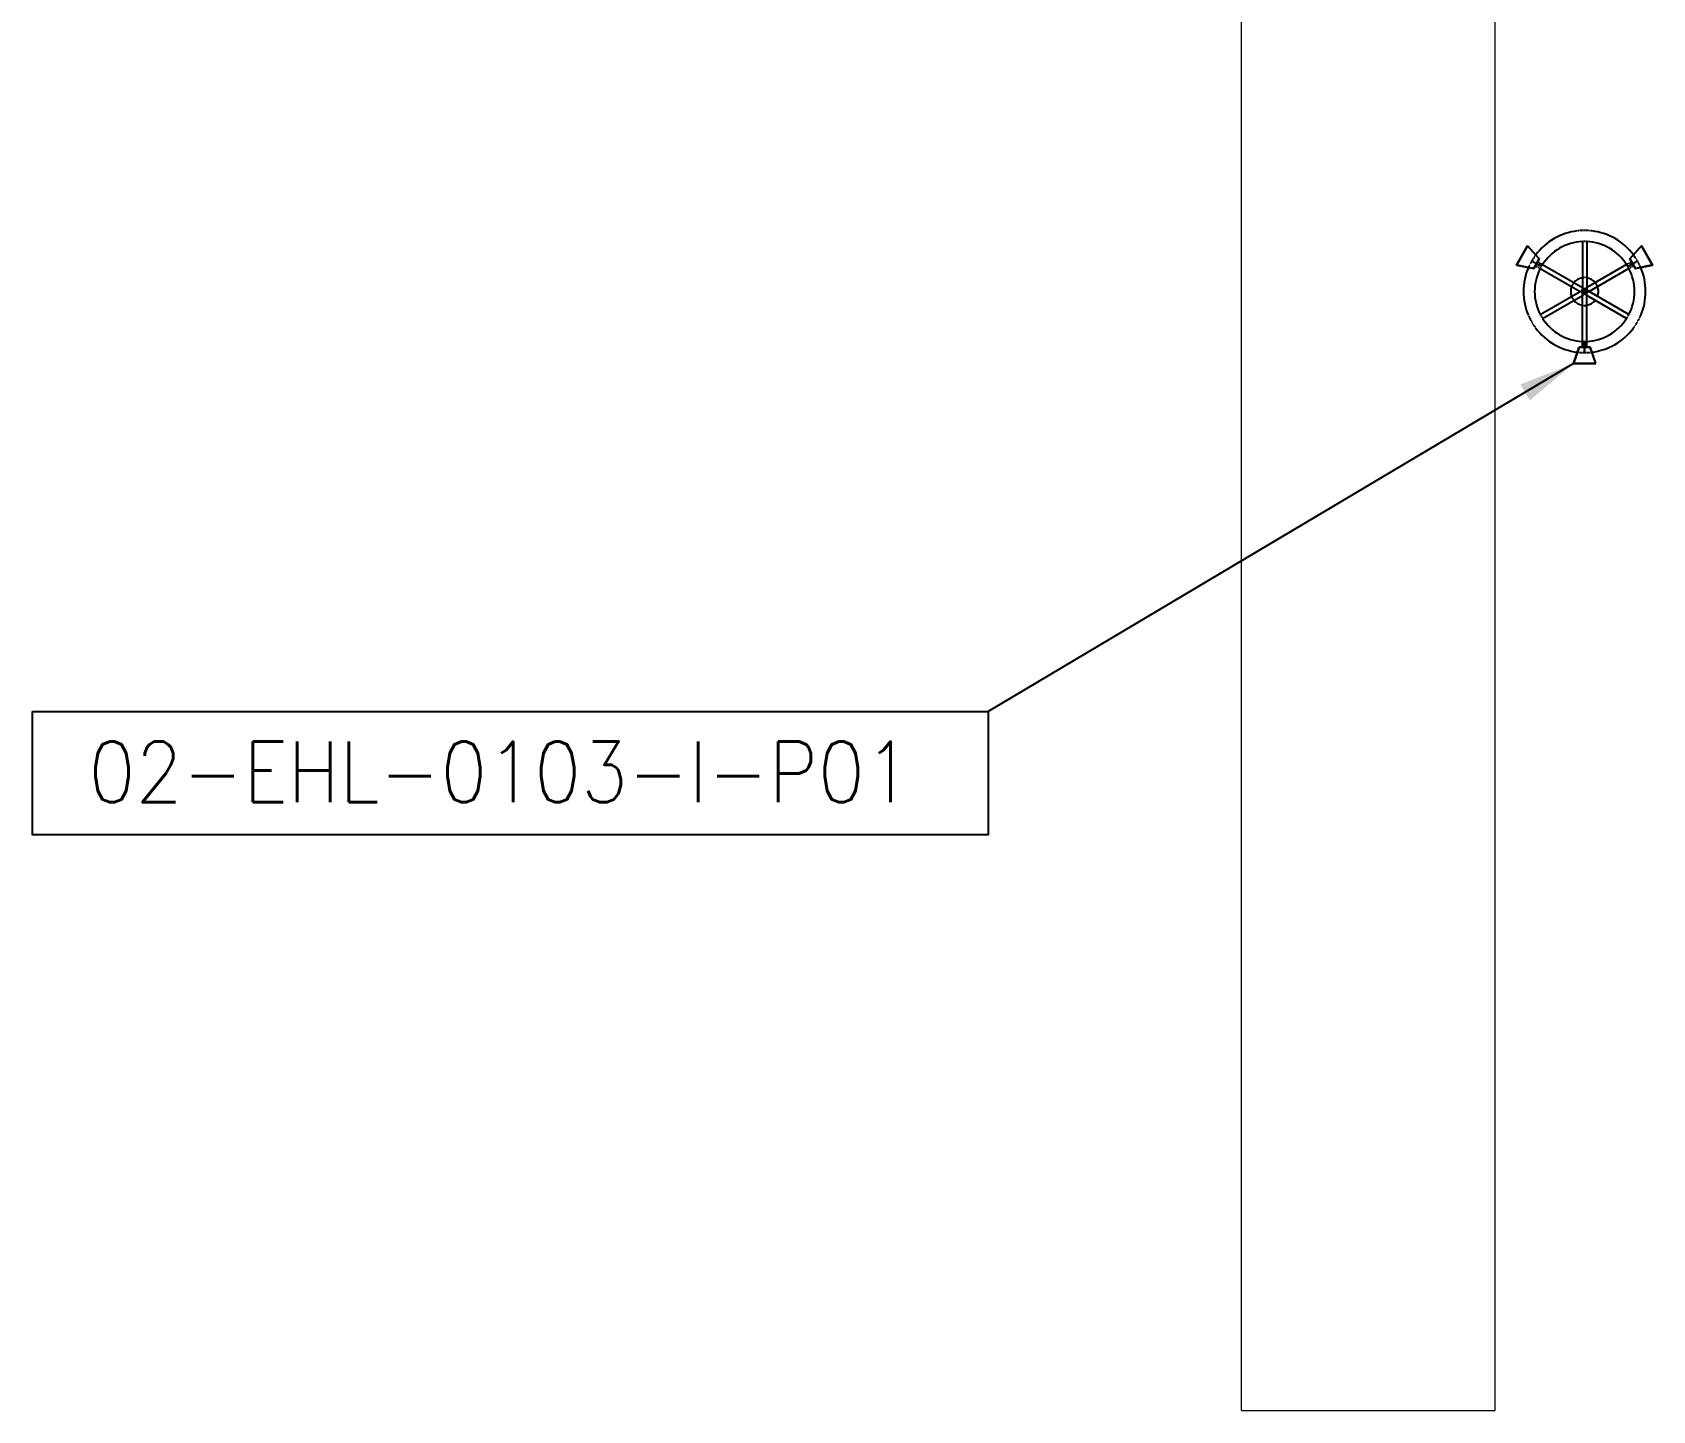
# Model space of a CAD drawing. Header units: inches. Extents: x -430764 to 624329, y 7374 to 217374.
# Drawn here: x -293324 to -264543, y 86228 to 110705 of the extents above; entities that cross this region are included whole.
import ezdxf

# ---------------------------------------------------------------- set-up
doc = ezdxf.new("R2010")
doc.units = ezdxf.units.IN
doc.header["$MEASUREMENT"] = 0
doc.linetypes.add('CABLEROUTEALL-EMBED 1_DWG$0$HIDDEN2', pattern=[0.1875, 0.125, -0.0625])
for name, color, linetype in [('_Auto', 7, 'Continuous'), ('Cables', 7, 'Continuous'), ('REV.D CLOUD', 2, 'Continuous'), ('照明平面设备层', 1, 'Continuous')]:
    doc.layers.add(name, color=color, linetype=linetype)
doc.layers.add('CABLETRAYLAYOUT-EMBED 2_DWG$0$DwgTemplate', color=7, linetype='Continuous', lineweight=9)
doc.styles.add('HZTXT', font='simplexs.shx', dxfattribs={"width": 0.7, "bigfont": 'hztxt.shx'})
doc.styles.get("Standard").update_dxf_attribs({"font": 'arial.ttf'})
doc.dimstyles.get("Standard").update_dxf_attribs({"dimtxt": 0.18, "dimasz": 0.18, "dimexe": 0.18, "dimexo": 0.0625, "dimgap": 0.09, "dimtad": 0, "dimtih": 1, "dimtoh": 1, "dimdec": 4, "dimzin": 0, "dimdsep": 46, "dimtxsty": 'Standard', "dimcen": 0.09, "dimadec": 0, "dimazin": 0, "dimtfac": 1, "dimtdec": 4, "dimtofl": 0, "dimtmove": 0, "dimatfit": 3, "dimfxl": 1, "dimtolj": 1, "dimtzin": 0, "dimarcsym": 0})

# ---------------------------------------------------------------- blocks, each defined once
blk = doc.blocks.new('Tower Light Type 1')
at = {"layer": '照明平面设备层', "color": 1, "linetype": 'Continuous', "lineweight": -3}
for p, q in [((-80, 1798), (-80, 139)), ((80, 1798), (80, 139)), ((-2052, 1646), (-2452, 954)), ((-2452, 954), (-2052, 1646)), ((-1632, 1173), (-2052, 1646)), ((-2052, 1646), (-1632, 1173)), ((-1832, 827), (-1632, 1173)), ((-1632, 1173), (-1832, 827)), ((2052, 1646), (1632, 1173)), ((2052, 1646), (1632, 1173)), ((1632, 1173), (1832, 827)), ((1832, 827), (1632, 1173)), ((2452, 954), (2052, 1646)), ((2052, 1646), (2452, 954)), ((-2452, 954), (-1832, 827)), ((-2452, 954), (-1832, 827)), ((-1573, 908), (-1732, 1000)), ((-1573, 908), (-1732, 1000)), ((-1597, 830), (-160, 0)), ((-1517, 968), (-80, 139)), ((1517, 968), (80, 139)), ((1597, 830), (160, 0)), ((1732, 1000), (1573, 908)), ((1732, 1000), (1573, 908)), ((1832, 827), (2452, 954)), ((2452, 954), (1832, 827)), ((-1597, -830), (-160, 0)), ((1597, -830), (160, 0)), ((-1517, -968), (-80, -139)), ((-80, -1798), (-80, -139)), ((1517, -968), (80, -139)), ((80, -1798), (80, -139)), ((-200, -2000), (-400, -2600)), ((-400, -2600), (-200, -2000)), ((200, -2000), (-200, -2000)), ((-200, -2000), (200, -2000)), ((0, -1817), (0, -2000)), ((0, -1817), (0, -2000)), ((400, -2600), (200, -2000)), ((400, -2600), (200, -2000)), ((-400, -2600), (400, -2600)), ((400, -2600), (-400, -2600))]:
    blk.add_line(p, q, dxfattribs=at)
at = {"layer": '照明平面设备层', "color": 1, "linetype": 'CABLEROUTEALL-EMBED 1_DWG$0$HIDDEN2', "lineweight": -3}
for p, q in [((-2452, 954), (-2052, 1646)), ((-2052, 1646), (-2452, 954)), ((-2052, 1646), (-1632, 1173)), ((-2052, 1646), (-1632, 1173)), ((-1632, 1173), (-1832, 827)), ((-1832, 827), (-1632, 1173)), ((1632, 1173), (2052, 1646)), ((1632, 1173), (2052, 1646)), ((1832, 827), (1632, 1173)), ((1632, 1173), (1832, 827)), ((2052, 1646), (2452, 954)), ((2452, 954), (2052, 1646)), ((-1832, 827), (-2452, 954)), ((-1832, 827), (-2452, 954)), ((-1732, 1000), (-1905, 1100)), ((-1905, 1100), (-1732, 1000)), ((-1732, 1000), (-1905, 1100)), ((-1905, 1100), (-1732, 1000)), ((-1692, 1069), (-1772, 931)), ((-1692, 1069), (-1772, 931)), ((-1772, 931), (-1597, 830)), ((-1732, 1000), (-1559, 900)), ((-1732, 1000), (-1559, 900)), ((-1692, 1069), (-1517, 968)), ((-1559, 900), (-1573, 908)), ((-1559, 900), (-1573, 908)), ((1692, 1069), (1517, 968)), ((1559, 900), (1905, 1100)), ((1559, 900), (1905, 1100)), ((1573, 908), (1559, 900)), ((1573, 908), (1559, 900)), ((1772, 931), (1597, 830)), ((1692, 1069), (1772, 931)), ((1692, 1069), (1772, 931)), ((1905, 1100), (1732, 1000)), ((1905, 1100), (1732, 1000)), ((2452, 954), (1832, 827)), ((2452, 954), (1832, 827)), ((-160, 0), (-40, 69)), ((-160, 0), (-40, -69)), ((-80, 139), (40, 69)), ((-80, 139), (-80, 0)), ((80, 0), (-80, 0)), ((-80, 0), (0, 0)), ((0, 0), (-80, 0)), ((-80, 0), (80, 0)), ((-80, -139), (-80, 0)), ((80, 139), (-40, 69)), ((40, 69), (-40, -69)), ((-40, -69), (40, 69)), ((40, -69), (-40, 69)), ((-40, 69), (0, 0)), ((0, 0), (-40, 69)), ((-40, 69), (40, -69)), ((-40, -69), (0, 0)), ((0, 0), (-40, -69)), ((0, 0), (40, 69)), ((40, 69), (0, 0)), ((0, 0), (80, 0)), ((80, 0), (0, 0)), ((0, 0), (40, -69)), ((40, -69), (0, 0)), ((160, 0), (40, 69)), ((160, 0), (40, -69)), ((80, 139), (80, 0)), ((80, -139), (80, 0)), ((-80, -139), (40, -69)), ((80, -139), (-40, -69)), ((-400, -2600), (-200, -2000)), ((-400, -2600), (-200, -2000)), ((-200, -2000), (200, -2000)), ((200, -2000), (-200, -2000)), ((-80, -2000), (-80, -1798)), ((80, -2000), (-80, -2000)), ((80, -2000), (-80, -2000)), ((0, -2000), (0, -1800)), ((0, -1800), (0, -1817)), ((0, -2000), (0, -1800)), ((0, -1800), (0, -1817)), ((0, -2000), (0, -2200)), ((0, -2200), (0, -2000)), ((0, -2000), (0, -2200)), ((0, -2200), (0, -2000)), ((80, -2000), (80, -1798)), ((200, -2000), (400, -2600)), ((200, -2000), (400, -2600)), ((400, -2600), (-400, -2600)), ((-400, -2600), (400, -2600))]:
    blk.add_line(p, q, dxfattribs=at)
at = {"layer": '照明平面设备层', "color": 1, "linetype": 'Continuous', "lineweight": -3}
blk.add_circle((0, 0), 100, dxfattribs=at)
blk.add_circle((0, 0), 100, dxfattribs=at)
for radius, start, end in [(2200, 96.86074, 143.17429), (1800, 92.54732, 147.45268), (1800, 32.54732, 87.45268), (2200, 36.82571, 83.18043), (2200, 156.82571, 203.17429), (1800, 152.54732, 207.45268), (1800, 332.54732, 27.45268), (2200, 336.82571, 23.17429), (500, 159.2069, 200.7931), (500, 159.2069, 200.7931), (500, 99.2069, 140.7931), (500, 99.2069, 140.7931), (500, 39.2069, 80.7931), (500, 39.2069, 80.7931), (500, 339.2069, 20.7931), (500, 0, 20.7931), (500, 339.2069, 0), (500, 219.2069, 260.7931), (500, 219.2069, 260.7931), (500, 279.2069, 320.7931), (500, 279.2069, 320.7931), (1800, 212.54732, 267.45268), (1800, 272.54732, 327.45268), (2200, 216.82571, 263.17429), (2200, 276.82571, 323.17429)]:
    blk.add_arc((0, 0), radius, start, end, dxfattribs=at)
at = {"layer": '照明平面设备层', "color": 1, "linetype": 'CABLEROUTEALL-EMBED 1_DWG$0$HIDDEN2', "lineweight": -3}
for radius, start, end in [(2200, 90, 96.86074), (1800, 90, 92.54732), (2200, 83.18043, 90), (1800, 87.45268, 90), (2200, 143.17429, 150), (2200, 30, 36.82571), (2200, 150, 156.82571), (1800, 150, 152.54732), (1800, 147.45268, 150), (1800, 30, 32.54732), (1800, 27.45268, 30), (2200, 23.17429, 30), (500, 140.7931, 159.2069), (500, 140.7931, 159.2069), (500, 80.7931, 99.2069), (500, 80.7931, 99.2069), (500, 20.7931, 39.2069), (500, 20.7931, 39.2069), (500, 200.7931, 219.2069), (500, 200.7931, 219.2069), (500, 260.7931, 270), (500, 260.7931, 279.2069), (500, 270, 279.2069), (2200, 203.17429, 210), (2200, 210, 216.82571), (1800, 207.45268, 210), (1800, 210, 212.54732), (1800, 327.45268, 330), (1800, 330, 332.54732), (2200, 323.17429, 330), (2200, 330, 336.82571), (2200, 263.17429, 270), (1800, 267.45268, 270), (1800, 270, 272.54732), (2200, 270, 276.82571)]:
    blk.add_arc((0, 0), radius, start, end, dxfattribs=at)

msp = doc.modelspace()

# ---------------------------------------------------------------- linework, layer by layer
at = {"layer": '_Auto', "color": 7, "linetype": 'Continuous'}
msp.add_lwpolyline([(-293324, 98646), (-276344, 98646), (-276344, 96451), (-293324, 96451)], close=True, dxfattribs=at)
at = {"layer": 'CABLETRAYLAYOUT-EMBED 2_DWG$0$DwgTemplate', "color": 252, "linetype": 'Continuous'}
for p, q in [((-267345, 127235), (-267345, 86228)), ((-271845, 86228), (-271845, 120233)), ((-271845, 86228), (-267345, 86228))]:
    msp.add_line(p, q, dxfattribs=at)

# ---------------------------------------------------------------- block references
at = {"layer": 'REV.D CLOUD', "xscale": 0.49279999983368, "yscale": 0.49279999983368, "zscale": 0.49279999983368}
msp.add_blockref('Tower Light Type 1', (-265751, 106103), dxfattribs=at)

# ---------------------------------------------------------------- texts
at = {"layer": '_Auto', "color": 7, "style": 'HZTXT', "width": 0.9}
msp.add_text('02-EHL-0103-I-P01', height=1080, dxfattribs=at).set_placement((-292326, 97031))

# ---------------------------------------------------------------- leaders
at = {"layer": 'Cables'}
msp.add_leader([(-265948, 104822), (-276344, 98646)], dimstyle='Standard', override={"dimasz": 1000}, dxfattribs=at)

doc.saveas('drawing.dxf')
